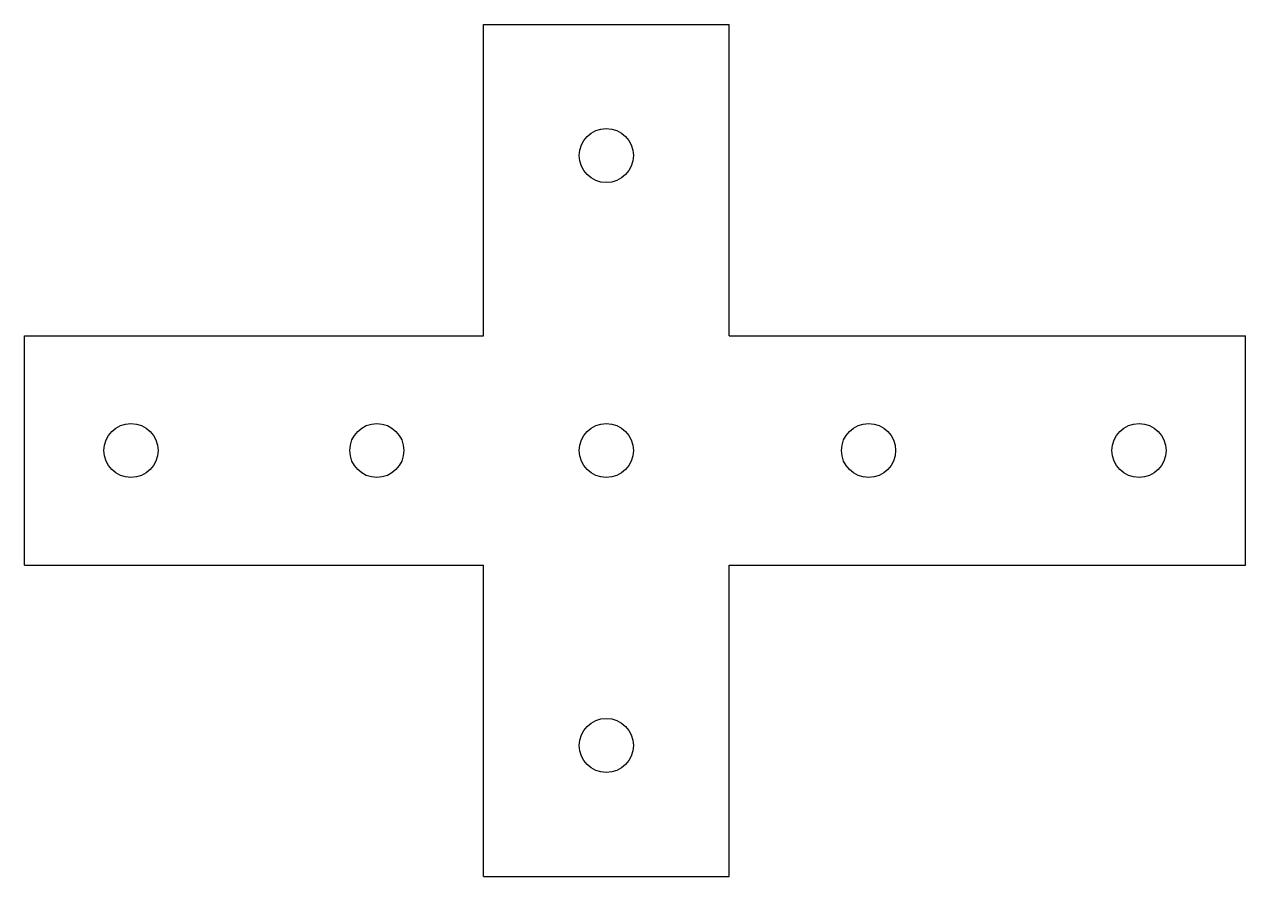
# Model space of a CAD drawing. Header units: millimetres. Extents: x 0 to 149, y 0 to 104.
import ezdxf

# ---------------------------------------------------------------- set-up
doc = ezdxf.new("R2010")
doc.units = ezdxf.units.MM

msp = doc.modelspace()

# ---------------------------------------------------------------- linework, layer by layer
for p, q in [((56, 104), (86, 104)), ((56, 66), (56, 104)), ((86, 66), (86, 104)), ((0, 66), (56, 66)), ((0, 38), (0, 66)), ((86, 66), (149, 66)), ((149, 38), (149, 66)), ((0, 38), (56, 38)), ((56, 0), (56, 38)), ((86, 0), (86, 38)), ((86, 38), (149, 38)), ((56, 0), (86, 0))]:
    msp.add_line(p, q)
for centre in [(71, 88), (13, 52), (43, 52), (71, 52), (103, 52), (136, 52), (71, 16)]:
    msp.add_circle(centre, 3.3)

doc.saveas('drawing.dxf')
